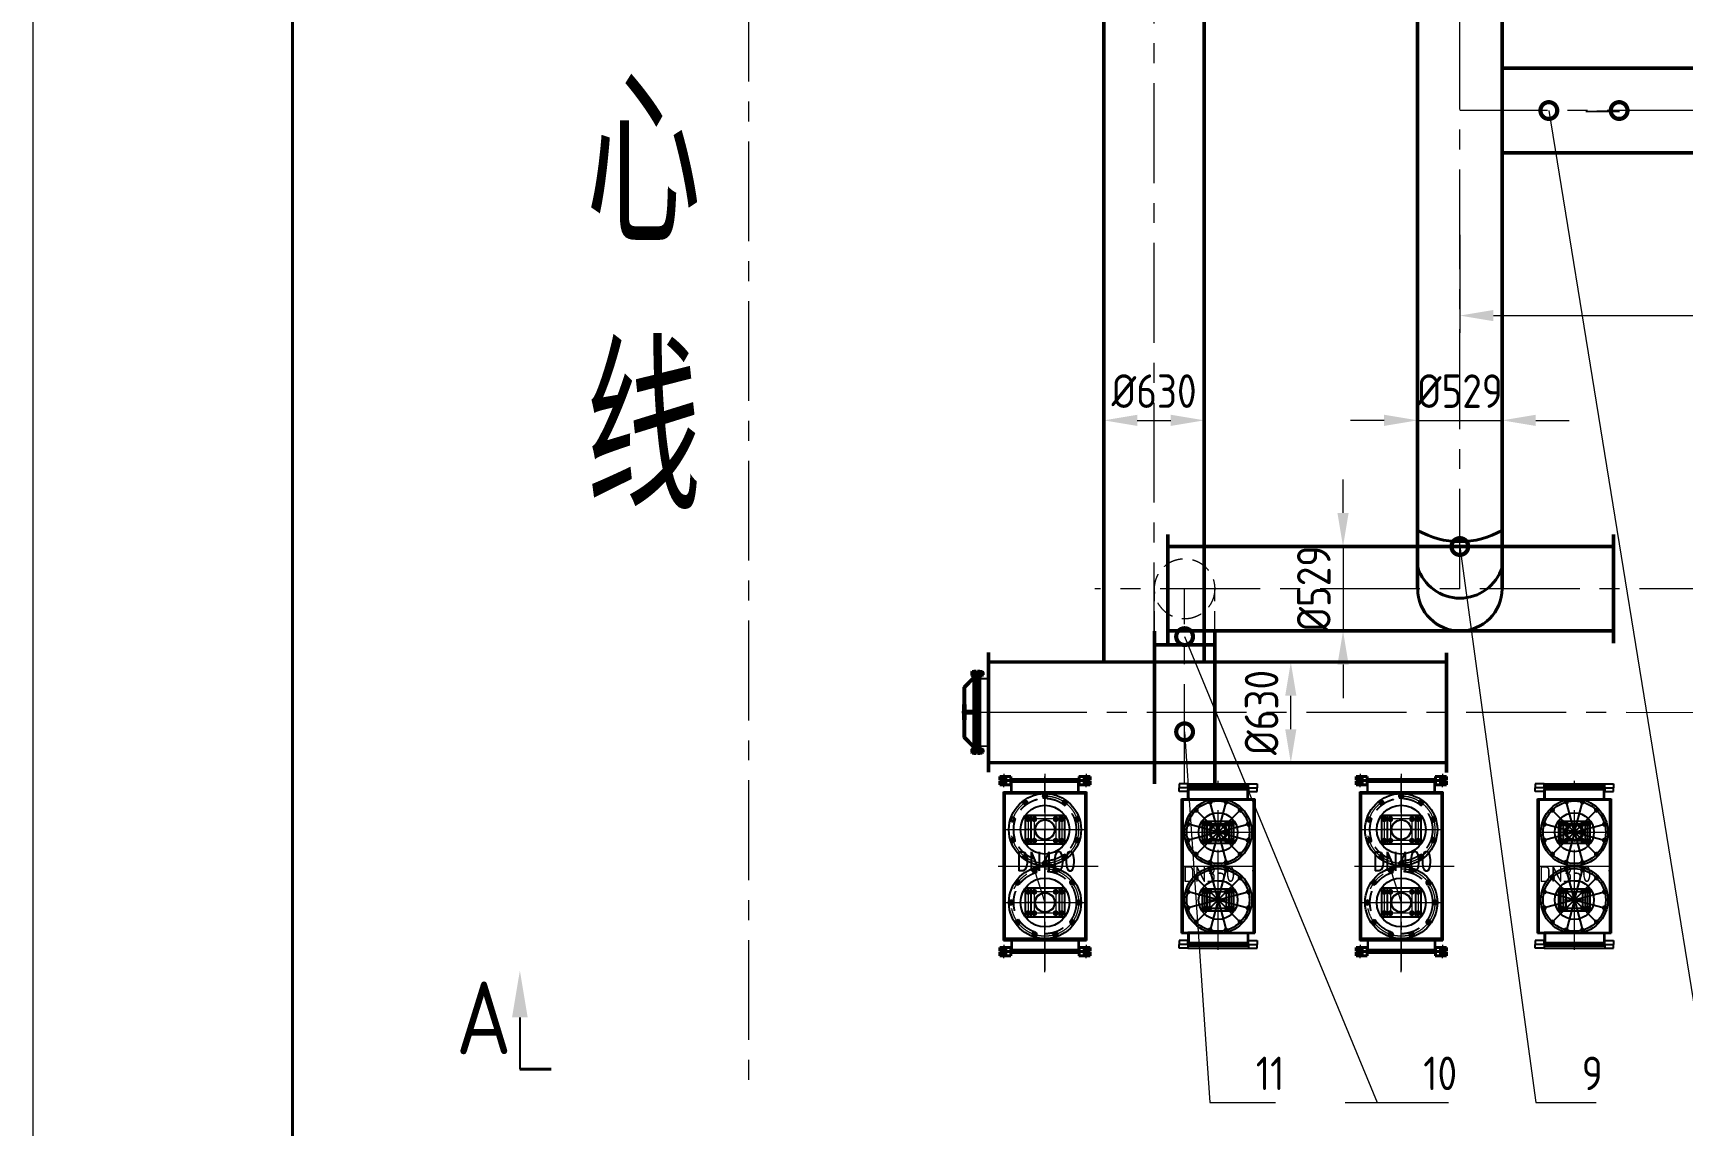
# Model space of a CAD drawing. Header units: millimetres. Extents: x 188205 to 604756, y -401673 to 15123.
# Drawn here: x 343207 to 353529, y -170411 to -163574 of the extents above; entities that cross this region are included whole.
import ezdxf
from ezdxf.enums import TextEntityAlignment as Align

# ---------------------------------------------------------------- set-up
doc = ezdxf.new("R2010")
doc.units = ezdxf.units.MM
doc.header["$LTSCALE"] = 500
for name, pattern in [('CENTER', [2, 1.25, -0.25, 0.25, -0.25]), ('DASHED2', [0.375, 0.25, -0.125]), ('DASHEDX2', [38.1, 25.4, -12.7]), ('HIDDEN', [0.375, 0.25, -0.125]), ('PHANTOM2', [1.25, 0.625, -0.125, 0.125, -0.125, 0.125, -0.125])]:
    doc.linetypes.add(name, pattern=pattern)
for name, color, linetype, lineweight in [('2D', 4, 'PHANTOM2', 20), ('air-smoke', 5, 'Continuous', 50), ('BIAOZHU', 3, 'Continuous', 25), ('gas-smoke', 6, 'Continuous', 50), ('SHI', 7, 'Continuous', 40), ('WEN', 3, 'Continuous', 20), ('XI', 2, 'Continuous', 20), ('XU', 6, 'DASHED2', 20), ('ZHONG', 1, 'CENTER', 20), ('中心线', 1, 'CENTER', 18), ('尺寸', 4, 'Continuous', 18), ('虚线', 3, 'DASHEDX2', 25)]:
    doc.layers.add(name, color=color, linetype=linetype, lineweight=lineweight)
doc.layers.add('air', color=7, linetype='Continuous', lineweight=50, true_color=0x77bec0)
for name, color, linetype in [('dim', 7, 'Continuous'), ('HAN', 9, 'Continuous'), ('HIDDEN', 3, 'HIDDEN'), ('X1', 4, 'Continuous')]:
    doc.layers.add(name, color=color, linetype=linetype)
doc.styles.add('ACC', font='simplex.shx', dxfattribs={"width": 0.75, "bigfont": 'hztxt.shx'})
doc.styles.add('GB', font='gbenor.shx', dxfattribs={"bigfont": 'gbcbig.shx'})
doc.dimstyles.new('ISO-60', dxfattribs={"dimscale": 60, "dimtxt": 3.5, "dimasz": 3.5, "dimexe": 1.8, "dimexo": 1.25, "dimgap": 1.3, "dimtad": 1, "dimrnd": 1, "dimdsep": 46, "dimtxsty": 'GB', "dimcen": 0, "dimclrd": 3, "dimclre": 3, "dimclrt": 256, "dimadec": 0, "dimazin": 0, "dimtfac": 1, "dimtix": 1, "dimtmove": 0, "dimatfit": 3, "dimldrblk": 'DOTSMALL', "dimfxl": 0, "dimlwd": 20, "dimlwe": 20, "dimarcsym": 0})
pattern_1 = [(45, (-4402.3579, -2894.9538), (-0.71178518, 0.71178518), [])]
pattern_2 = [(45, (-4402.3579, -2812.4112), (-0.71178518, 0.71178518), [])]
pattern_3 = [(45, (204.382, -1206.0965), (-3.558926, 3.558926), [])]
pattern_4 = [(45, (204.3822, -1206.0965), (-0.7117852, 0.7117852), [])]

# ---------------------------------------------------------------- blocks, each defined once
blk = doc.blocks.new('wf-3tf-dn400-b')
for p, q in [((213, 545), (-212, 545)), ((-212, 465), (-212, 525)), ((213, 525), (-212, 525)), ((-208, 465), (-208, 525)), ((208, 465), (208, 525)), ((213, 465), (213, 525)), ((-260, 465), (260, 465)), ((-260, -465), (-260, 465)), ((-255, -460), (-255, 460)), ((-255, 460), (245, 460)), ((-255, -460), (-255, 460)), ((-249, -460), (-249, 460)), ((-249, -460), (-249, 460)), ((-249, 454), (249, 454)), ((0, 460), (-238, 460)), ((-212, 460), (-212, 465)), ((-208, 460), (-208, 465)), ((0, 460), (255, 460)), ((208, 460), (208, 465)), ((213, 460), (213, 465)), ((249, 460), (249, -460)), ((249, 460), (249, -460)), ((255, 32), (255, 460)), ((255, -90), (255, 435)), ((260, 465), (260, -465)), ((-89, 317), (-89, 139)), ((89, 317), (89, 139)), ((255, -434), (255, -34)), ((255, -460), (255, -34)), ((-89, -139), (-89, -317)), ((89, -139), (89, -317)), ((-260, -465), (260, -465)), ((0, -460), (-255, -460)), ((249, -454), (-249, -454)), ((-245, -460), (245, -460)), ((-212, -460), (-212, -465)), ((-212, -465), (-212, -525)), ((-208, -460), (-208, -464)), ((-208, -465), (-208, -525)), ((0, -460), (255, -460)), ((0, -465), (238, -465)), ((208, -461), (208, -465)), ((208, -465), (208, -525)), ((213, -461), (213, -465)), ((213, -465), (213, -525)), ((213, -525), (-212, -525)), ((213, -545), (-212, -545))]:
    blk.add_line(p, q)
for points in [[(-138, 393), (-126, 383), (-112, 389), (-110, 404), (-122, 413), (-136, 408)], [(-14, 442), (-11, 428), (4, 424), (14, 435), (11, 449), (-4, 453)], [(-124, 317), (-124, 139), (124, 139), (124, 317)], [(115, 410), (109, 396), (119, 384), (133, 387), (139, 401), (129, 412)], [(-209, 280), (-194, 279), (-186, 292), (-193, 305), (-207, 306), (-216, 293)], [(-95, 301), (-106, 308), (-117, 301), (-117, 288), (-106, 282), (-95, 288)], [(-56, 301), (-67, 308), (-78, 301), (-78, 288), (-67, 282), (-56, 288)], [(78, 301), (67, 308), (56, 301), (56, 288), (67, 282), (78, 288)], [(117, 301), (106, 308), (95, 301), (95, 288), (106, 282), (117, 288)], [(200, 308), (187, 300), (188, 285), (201, 278), (214, 286), (213, 301)], [(-200, 147), (-187, 155), (-188, 170), (-201, 177), (-214, 169), (-213, 154)], [(-95, 167), (-106, 174), (-117, 167), (-117, 154), (-106, 148), (-95, 154)], [(-56, 167), (-67, 174), (-78, 167), (-78, 154), (-67, 148), (-56, 154)], [(78, 167), (67, 174), (56, 167), (56, 154), (67, 148), (78, 154)], [(117, 167), (106, 174), (95, 167), (95, 154), (106, 148), (117, 154)], [(209, 175), (194, 176), (186, 163), (193, 150), (207, 149), (216, 162)], [(-115, 45), (-109, 59), (-119, 71), (-133, 68), (-139, 54), (-129, 43)], [(14, 13), (11, 27), (-4, 31), (-14, 20), (-11, 6), (4, 2)], [(138, 62), (126, 72), (112, 66), (110, 51), (122, 42), (136, 47)], [(-159, -94), (-173, -89), (-185, -98), (-182, -113), (-168, -118), (-157, -109)], [(-50, -26), (-58, -14), (-73, -14), (-80, -28), (-72, -40), (-57, -40)], [(78, -35), (78, -20), (66, -12), (53, -19), (52, -34), (64, -42)], [(176, -118), (185, -106), (180, -92), (165, -90), (156, -101), (161, -115)], [(-124, -139), (-124, -317), (124, -317), (124, -139)], [(-95, -154), (-106, -148), (-117, -154), (-117, -167), (-106, -174), (-95, -167)], [(-56, -154), (-67, -148), (-78, -154), (-78, -167), (-67, -174), (-56, -167)], [(78, -154), (67, -148), (56, -154), (56, -167), (67, -174), (78, -167)], [(117, -154), (106, -148), (95, -154), (95, -167), (106, -174), (117, -167)], [(-207, -213), (-222, -217), (-225, -231), (-215, -242), (-200, -238), (-196, -224)], [(-95, -288), (-106, -282), (-117, -288), (-117, -301), (-106, -308), (-95, -301)], [(-56, -288), (-67, -282), (-78, -288), (-78, -301), (-67, -308), (-56, -301)], [(78, -288), (67, -282), (56, -288), (56, -301), (67, -308), (78, -301)], [(117, -288), (106, -282), (95, -288), (95, -301), (106, -308), (117, -301)], [(207, -242), (221, -238), (225, -224), (215, -213), (200, -217), (196, -231)], [(-176, -337), (-185, -349), (-180, -363), (-165, -365), (-156, -354), (-161, -340)], [(159, -361), (173, -366), (185, -357), (182, -342), (168, -337), (157, -346)], [(-78, -420), (-79, -435), (-66, -443), (-53, -436), (-52, -421), (-64, -413)], [(50, -429), (58, -441), (73, -441), (80, -427), (72, -415), (57, -415)]]:
    blk.add_lwpolyline(points, close=True)
for centre, radius in [((0, 228), 226), ((0, 439), 13), ((0, 439), 8), ((0, 228), 153), ((-124, 398), 13), ((-124, 398), 8), ((124, 398), 13), ((124, 398), 8), ((-201, 293), 13), ((-201, 293), 8), ((-106, 295), 11.3), ((-106, 295), 9), ((-106, 295), 9), ((-106, 295), 8), ((-67, 295), 11.3), ((-67, 295), 9), ((-67, 295), 8), ((67, 295), 11.3), ((67, 295), 9), ((67, 295), 8), ((106, 295), 11.3), ((106, 295), 9), ((106, 295), 9), ((106, 295), 8), ((201, 293), 13), ((201, 293), 8), ((-201, 162), 13), ((-201, 162), 8), ((-106, 161), 11.3), ((-106, 161), 9), ((-106, 161), 9), ((-106, 161), 8), ((-67, 161), 11.3), ((-67, 161), 9), ((-67, 161), 8), ((67, 161), 11.3), ((67, 161), 9), ((67, 161), 8), ((106, 161), 11.3), ((106, 161), 9), ((106, 161), 8), ((201, 162), 13), ((201, 162), 8), ((-124, 57), 13), ((-124, 57), 8), ((0, 16), 13), ((0, 16), 8), ((124, 57), 13), ((124, 57), 8), ((0, -228), 226), ((-171, -104), 13), ((-171, -104), 8), ((0, -228), 153), ((-65, -27), 13), ((-65, -27), 8), ((65, -27), 13), ((65, -27), 8), ((171, -104), 13), ((171, -104), 8), ((-106, -161), 11.3), ((-106, -161), 9), ((-106, -161), 9), ((-106, -161), 8), ((-67, -161), 11.3), ((-67, -161), 9), ((-67, -161), 8), ((67, -161), 11.3), ((67, -161), 9), ((67, -161), 8), ((106, -161), 11.3), ((106, -161), 9), ((106, -161), 9), ((106, -161), 8), ((-211, -228), 13), ((-211, -228), 8), ((-106, -295), 11.3), ((-106, -295), 9), ((-106, -295), 9), ((-106, -295), 8), ((-67, -295), 11.3), ((-67, -295), 9), ((-67, -295), 8), ((67, -295), 11.3), ((67, -295), 9), ((67, -295), 8), ((106, -295), 11.3), ((106, -295), 9), ((106, -295), 8), ((211, -227), 13), ((211, -227), 8), ((-171, -351), 13), ((-171, -351), 8), ((171, -351), 13), ((171, -351), 8), ((-65, -428), 13), ((-65, -428), 8), ((65, -428), 13), ((65, -428), 8)]:
    blk.add_circle(centre, radius)
at = {"layer": 'HIDDEN'}
for centre in [(0, 228), (0, -228)]:
    blk.add_circle(centre, 196, dxfattribs=at)
at = {"layer": 'SHI'}
for p, q in [((-282, 561), (-282, 538)), ((-282, 561), (-213, 561)), ((-282, 538), (-244, 538)), ((-282, 532), (-244, 532)), ((-282, 509), (-282, 532)), ((-270, 561), (-270, 538)), ((-270, 509), (-270, 532)), ((-244, 561), (-244, 538)), ((-241, 535), (-244, 538)), ((-241, 535), (-244, 532)), ((-244, 509), (-244, 532)), ((-241, 535), (241, 535)), ((-241, 535), (241, 535)), ((-214, 561), (-214, 535)), ((-214, 509), (-214, 535)), ((213, 561), (283, 561)), ((214, 561), (214, 535)), ((214, 509), (214, 535)), ((241, 535), (244, 538)), ((241, 535), (244, 532)), ((244, 538), (283, 538)), ((244, 532), (283, 532)), ((245, 561), (245, 538)), ((245, 509), (245, 532)), ((271, 561), (271, 538)), ((271, 509), (271, 532)), ((283, 561), (283, 538)), ((283, 509), (283, 532)), ((-282, 509), (-213, 509)), ((213, 509), (283, 509)), ((-282, -509), (-282, -532)), ((-282, -509), (-213, -509)), ((-270, -509), (-270, -532)), ((-244, -509), (-244, -532)), ((-214, -509), (-214, -535)), ((213, -509), (283, -509)), ((214, -509), (214, -535)), ((245, -509), (245, -532)), ((271, -509), (271, -532)), ((283, -509), (283, -532)), ((-282, -532), (-244, -532)), ((-282, -538), (-244, -538)), ((-282, -561), (-282, -538)), ((-282, -561), (-213, -561)), ((-270, -561), (-270, -538)), ((-241, -535), (-244, -532)), ((-241, -535), (-244, -538)), ((-244, -561), (-244, -538)), ((-241, -535), (241, -535)), ((-241, -535), (241, -535)), ((-214, -561), (-214, -535)), ((213, -561), (283, -561)), ((214, -561), (214, -535)), ((241, -535), (244, -532)), ((241, -535), (244, -538)), ((244, -532), (283, -532)), ((244, -538), (283, -538)), ((245, -561), (245, -538)), ((271, -561), (271, -538)), ((283, -561), (283, -538))]:
    blk.add_line(p, q, dxfattribs=at)
at = {"layer": 'ZHONG'}
for p, q in [((-257, 577), (-257, 525)), ((-257, 493), (-257, 545)), ((0, 577), (0, 525)), ((0, 493), (0, 545)), ((258, 577), (258, 525)), ((258, 493), (258, 545)), ((-257, -493), (-257, -545)), ((0, -493), (0, -545)), ((258, -493), (258, -545)), ((-257, -577), (-257, -525)), ((0, -577), (0, -525)), ((258, -577), (258, -525))]:
    blk.add_line(p, q, dxfattribs=at)
at = {"layer": '中心线'}
for p, q in [((0, -665), (0, 560)), ((0, 553), (0, -653)), ((-106, 317), (-106, 139)), ((-67, 317), (-67, 139)), ((0, -400), (0, 400)), ((0, 400), (0, -400)), ((0, 317), (0, 139)), ((67, 317), (67, 139)), ((106, 317), (106, 139)), ((-245, 228), (260, 228)), ((124, 295), (-124, 295)), ((124, 228), (-124, 228)), ((124, 161), (-124, 161)), ((0, -245), (0, 120)), ((-293, 0), (403, 0)), ((-65, -27), (0, -228)), ((124, -161), (-124, -161)), ((-106, -139), (-106, -317)), ((-67, -139), (-67, -317)), ((0, -139), (0, -317)), ((67, -139), (67, -317)), ((106, -139), (106, -317)), ((-245, -227), (260, -227)), ((124, -228), (-124, -228)), ((124, -295), (-124, -295))]:
    blk.add_line(p, q, dxfattribs=at)
for centre in [(0, 228), (0, -228)]:
    blk.add_circle(centre, 211, dxfattribs=at)
at = {"layer": '尺寸'}
for centre, radius in [((0, 228), 63.5), ((0, 228), 61), ((0, 228), 58.5), ((0, -228), 63.5), ((0, -228), 61), ((0, -228), 58.5)]:
    blk.add_circle(centre, radius, dxfattribs=at)
for centre, start, end in [((0, 439), 112.5, 21.4742), ((-124, 398), 148.5, 57.4742), ((124, 398), 76.5, 345.4742), ((-201, 293), 184.5, 93.4742), ((-106, 295), 0, 270), ((-67, 295), 0, 270), ((67, 295), 0, 270), ((106, 295), 0, 270), ((201, 293), 40.5, 309.4742), ((-201, 162), 220.5, 129.4742), ((-106, 161), 0, 270), ((-67, 161), 0, 270), ((67, 161), 0, 270), ((106, 161), 0, 270), ((201, 162), 4.5, 273.4742), ((-124, 57), 256.5, 165.4742), ((0, 16), 292.5, 201.4742), ((124, 57), 328.5, 237.4742), ((-171, -104), 346.5, 255.4742), ((-65, -27), 310.5, 219.4742), ((65, -27), 274.5, 183.4742), ((171, -104), 238.5, 147.4742), ((-106, -161), 0, 270), ((-67, -161), 0, 270), ((67, -161), 0, 270), ((106, -161), 0, 270), ((-211, -228), 22.5, 291.4742), ((-106, -295), 0, 270), ((-67, -295), 0, 270), ((67, -295), 0, 270), ((106, -295), 0, 270), ((211, -227), 202.5, 111.4742), ((-171, -351), 58.5, 327.4742), ((171, -351), 166.5, 75.4742), ((-65, -428), 94.5, 3.4742), ((65, -428), 130.5, 39.4742)]:
    blk.add_arc(centre, 7, start, end, dxfattribs=at)
at = {"layer": '虚线'}
for p, q in [((255, 0), (255, -188)), ((255, 0), (255, -188)), ((255, -370), (255, -415)), ((255, -370), (255, -415))]:
    blk.add_line(p, q, dxfattribs=at)
at = {"layer": 'dim', "style": 'ACC', "width": 0.7}
blk.add_text('DN400', height=120, dxfattribs=at).set_placement((-177, -30))
blk = doc.blocks.new('wf-3tf-dn350-c')
for p, q in [((-189, 514), (-245, 514)), ((-245, 514), (-245, 490)), ((0, 490), (-245, 490)), ((-245, 466), (-245, 490)), ((0, 490), (-245, 490)), ((-189, 466), (-245, 466)), ((-230, -420), (-230, 420)), ((-230, 420), (230, 420)), ((-230, -420), (-230, 420)), ((-220, -420), (-220, 420)), ((-220, -420), (-220, 420)), ((-220, 415), (220, 415)), ((-190, 490), (-190, 514)), ((-190, 514), (245, 514)), ((-190, 490), (-190, 466)), ((-189, 500), (0, 500)), ((0, 500), (-189, 500)), ((-189, 415), (-189, 480)), ((-189, 480), (0, 480)), ((0, 480), (-189, 480)), ((0, 415), (-189, 415)), ((-184, 415), (-184, 480)), ((0, 212), (-54, 415)), ((188, 500), (0, 500)), ((0, 500), (188, 500)), ((0, 490), (245, 490)), ((0, 490), (245, 490)), ((188, 480), (0, 480)), ((0, 480), (188, 480)), ((0, 415), (188, 415)), ((0, 212), (54, 415)), ((52, 413), (49, 389)), ((184, 415), (184, 480)), ((188, 415), (188, 480)), ((188, 466), (245, 466)), ((190, 490), (190, 514)), ((190, 490), (190, 466)), ((220, 420), (220, -420)), ((220, 420), (220, -420)), ((230, 420), (230, -420)), ((230, 420), (230, -420)), ((245, 514), (245, 490)), ((245, 466), (245, 490)), ((0, 212), (-149, 361)), ((-148, 358), (-128, 343)), ((-131, 360), (-146, 340)), ((-39, 406), (-62, 396)), ((-55, 412), (-46, 389)), ((0, 212), (149, 361)), ((63, 399), (38, 402)), ((148, 343), (128, 358)), ((146, 360), (131, 340)), ((230, -91), (230, 389)), ((230, 32), (230, 389)), ((230, 320), (230, 330)), ((0, 212), (-203, 266)), ((0, 212), (-203, 158)), ((-201, 264), (-177, 261)), ((-187, 275), (-190, 250)), ((0, 212), (-149, 63)), ((-98, 143), (-98, 281)), ((-98, 281), (98, 281)), ((-98, 264), (98, 264)), ((-84, 143), (-84, 281)), ((-69, 143), (-69, 281)), ((0, 212), (-54, 9)), ((0, 212), (203, 266)), ((0, 212), (54, 9)), ((0, 212), (149, 63)), ((0, 212), (203, 158)), ((69, 143), (69, 281)), ((84, 143), (84, 281)), ((98, 143), (98, 281)), ((200, 267), (177, 258)), ((194, 251), (184, 274)), ((-200, 157), (-177, 166)), ((-194, 173), (-184, 150)), ((-98, 160), (98, 160)), ((-98, 143), (98, 143)), ((201, 160), (177, 163)), ((187, 149), (190, 174)), ((-148, 81), (-128, 66)), ((-146, 64), (-131, 84)), ((-63, 25), (-38, 22)), ((-52, 11), (-49, 35)), ((39, 18), (62, 28)), ((55, 12), (46, 35)), ((148, 66), (128, 81)), ((131, 64), (146, 84)), ((230, 32), (220, 32)), ((220, 32), (220, 0)), ((220, 14), (230, 14)), ((220, 12), (230, 12)), ((230, 0), (230, 63)), ((230, 25), (230, 32)), ((230, 25), (230, 0)), ((230, -25), (230, 0)), ((0, -212), (-149, -63)), ((-148, -66), (-128, -81)), ((-131, -64), (-146, -84)), ((-39, -18), (-62, -28)), ((-55, -12), (-46, -35)), ((0, -212), (-54, -9)), ((0, -212), (54, -9)), ((0, -212), (149, -63)), ((63, -25), (38, -22)), ((52, -11), (49, -35)), ((148, -81), (128, -66)), ((146, -64), (131, -84)), ((220, -12), (230, -12)), ((220, -14), (230, -14)), ((220, -32), (220, -25)), ((230, -32), (220, -32)), ((230, 0), (230, -189)), ((230, 0), (230, -189)), ((230, -25), (230, -32)), ((230, -389), (230, -34)), ((230, -389), (230, -34)), ((0, -212), (-203, -158)), ((-201, -160), (-177, -163)), ((-187, -149), (-190, -174)), ((-98, -281), (-98, -143)), ((-98, -143), (98, -143)), ((-98, -160), (98, -160)), ((-84, -281), (-84, -143)), ((-69, -281), (-69, -143)), ((-52, -281), (-52, -143)), ((0, -212), (203, -158)), ((52, -281), (52, -143)), ((69, -281), (69, -143)), ((84, -281), (84, -143)), ((98, -281), (98, -143)), ((200, -157), (177, -166)), ((194, -173), (184, -150)), ((0, -212), (-203, -266)), ((-200, -267), (-177, -258)), ((-194, -251), (-184, -274)), ((0, -212), (-149, -361)), ((-98, -264), (98, -264)), ((-98, -281), (98, -281)), ((0, -212), (-54, -415)), ((0, -212), (54, -415)), ((0, -212), (149, -361)), ((0, -212), (203, -266)), ((201, -264), (177, -261)), ((187, -275), (190, -250)), ((-148, -343), (-128, -358)), ((-146, -360), (-131, -340)), ((-63, -399), (-38, -402)), ((-52, -413), (-49, -389)), ((39, -406), (62, -396)), ((55, -412), (46, -389)), ((148, -358), (128, -343)), ((131, -360), (146, -340)), ((230, -330), (230, -320)), ((230, -330), (230, -320)), ((-189, -466), (-245, -466)), ((-245, -466), (-245, -490)), ((0, -490), (-245, -490)), ((0, -490), (-245, -490)), ((-245, -514), (-245, -490)), ((-189, -514), (-245, -514)), ((-230, -420), (230, -420)), ((-220, -415), (220, -415)), ((-190, -490), (-190, -466)), ((-190, -490), (-190, -514)), ((-190, -514), (245, -514)), ((0, -415), (-189, -415)), ((-189, -415), (-189, -480)), ((-189, -480), (0, -480)), ((0, -480), (-189, -480)), ((-189, -500), (0, -500)), ((0, -500), (-189, -500)), ((-184, -415), (-184, -480)), ((0, -415), (188, -415)), ((0, -420), (188, -420)), ((188, -480), (0, -480)), ((0, -480), (188, -480)), ((0, -490), (245, -490)), ((0, -490), (245, -490)), ((188, -500), (0, -500)), ((0, -500), (188, -500)), ((184, -415), (184, -480)), ((188, -415), (188, -480)), ((188, -466), (245, -466)), ((190, -490), (190, -466)), ((190, -490), (190, -514)), ((245, -466), (245, -490)), ((245, -514), (245, -490))]:
    blk.add_line(p, q)
for points in [[(-149, 352), (-145, 342), (-134, 341), (-128, 349), (-132, 358), (-142, 360)], [(-59, 407), (-60, 397), (-52, 391), (-42, 395), (-41, 405), (-49, 411)], [(47, 410), (40, 402), (44, 393), (55, 391), (61, 399), (57, 409)], [(140, 361), (130, 357), (129, 346), (137, 340), (146, 344), (148, 354)], [(-198, 259), (-190, 252), (-181, 256), (-179, 267), (-187, 273), (-197, 269)], [(-89, 273), (-95, 264), (-89, 255), (-79, 255), (-74, 264), (-79, 273)], [(-57, 273), (-63, 264), (-57, 255), (-47, 255), (-42, 264), (-47, 273)], [(47, 273), (41, 264), (47, 255), (57, 255), (62, 264), (57, 273)], [(79, 273), (73, 264), (79, 255), (89, 255), (94, 264), (89, 273)], [(195, 271), (185, 272), (179, 264), (183, 254), (193, 253), (199, 261)], [(-195, 153), (-185, 152), (-179, 160), (-183, 170), (-193, 171), (-199, 163)], [(-89, 169), (-95, 160), (-89, 151), (-79, 151), (-74, 160), (-79, 169)], [(-57, 169), (-63, 160), (-57, 151), (-47, 151), (-42, 160), (-47, 169)], [(47, 169), (41, 160), (47, 151), (57, 151), (62, 160), (57, 169)], [(79, 169), (73, 160), (79, 151), (89, 151), (94, 160), (89, 169)], [(198, 165), (190, 172), (181, 168), (179, 157), (187, 151), (197, 155)], [(-140, 63), (-130, 67), (-129, 78), (-137, 84), (-146, 80), (-148, 70)], [(-47, 14), (-40, 22), (-44, 31), (-55, 33), (-61, 25), (-57, 15)], [(59, 17), (60, 27), (52, 33), (42, 29), (41, 19), (49, 13)], [(149, 72), (145, 82), (134, 83), (128, 75), (132, 66), (142, 64)], [(-149, -72), (-145, -82), (-134, -83), (-128, -75), (-132, -66), (-142, -64)], [(-59, -17), (-60, -27), (-52, -33), (-42, -29), (-41, -19), (-49, -13)], [(47, -14), (40, -22), (44, -31), (55, -33), (61, -25), (57, -15)], [(140, -63), (130, -67), (129, -78), (137, -84), (146, -80), (148, -70)], [(-198, -165), (-190, -172), (-181, -168), (-179, -157), (-187, -151), (-197, -155)], [(-89, -151), (-95, -160), (-89, -169), (-79, -169), (-74, -160), (-79, -151)], [(-57, -151), (-63, -160), (-57, -169), (-47, -169), (-42, -160), (-47, -151)], [(47, -151), (41, -160), (47, -169), (57, -169), (62, -160), (57, -151)], [(195, -153), (185, -152), (179, -160), (183, -170), (193, -171), (199, -163)], [(-195, -271), (-185, -272), (-179, -264), (-183, -254), (-193, -253), (-199, -261)], [(-89, -255), (-95, -264), (-89, -273), (-79, -273), (-74, -264), (-79, -255)], [(-57, -255), (-63, -264), (-57, -273), (-47, -273), (-42, -264), (-47, -255)], [(47, -255), (41, -264), (47, -273), (57, -273), (62, -264), (57, -255)], [(79, -255), (73, -264), (79, -273), (89, -273), (94, -264), (89, -255)], [(198, -259), (190, -252), (181, -256), (179, -267), (187, -273), (197, -269)], [(-140, -361), (-130, -357), (-129, -346), (-137, -340), (-146, -344), (-148, -354)], [(-47, -410), (-40, -402), (-44, -393), (-55, -391), (-61, -399), (-57, -409)], [(59, -407), (60, -397), (52, -391), (42, -395), (41, -405), (49, -411)], [(149, -352), (145, -342), (134, -341), (128, -349), (132, -358), (142, -360)]]:
    blk.add_lwpolyline(points, close=True)
for centre, radius in [((0, 212), 210), ((0, 212), 196), ((-138, 350), 9), ((-138, 350), 6), ((0, 212), 122), ((-51, 401), 9), ((-51, 401), 6), ((51, 401), 9), ((51, 401), 6), ((138, 350), 9), ((138, 350), 6), ((-189, 263), 9), ((-189, 263), 6), ((-84, 264), 9.09), ((-84, 264), 7), ((-84, 264), 6), ((-52, 264), 9.09), ((-52, 264), 7), ((-52, 264), 6), ((0, 212), 56), ((0, 212), 51.5), ((0, 212), 47), ((52, 264), 9.09), ((52, 264), 7), ((52, 264), 6), ((84, 264), 9.09), ((84, 264), 7), ((84, 264), 6), ((189, 263), 9), ((189, 263), 6), ((-189, 161), 9), ((-189, 161), 6), ((-84, 160), 9.09), ((-84, 160), 7), ((-84, 160), 6), ((-52, 160), 9.09), ((-52, 160), 7), ((-52, 160), 6), ((52, 160), 9.09), ((52, 160), 7), ((52, 160), 6), ((84, 160), 9.09), ((84, 160), 7), ((84, 160), 6), ((189, 161), 9), ((189, 161), 6), ((-138, 74), 9), ((-138, 74), 6), ((-51, 23), 9), ((-51, 23), 6), ((51, 23), 9), ((51, 23), 6), ((138, 74), 9), ((138, 74), 6), ((0, -212), 210), ((0, -212), 196), ((-138, -74), 9), ((-138, -74), 6), ((0, -212), 122), ((-51, -23), 9), ((-51, -23), 6), ((51, -23), 9), ((51, -23), 6), ((138, -74), 9), ((138, -74), 6), ((-189, -161), 9), ((-189, -161), 6), ((-84, -160), 9.09), ((-84, -160), 7), ((-84, -160), 6), ((-52, -160), 9.09), ((-52, -160), 7), ((-52, -160), 6), ((52, -160), 9.09), ((52, -160), 7), ((52, -160), 6), ((84, -160), 9.09), ((84, -160), 7), ((84, -160), 6), ((189, -161), 9), ((189, -161), 6), ((-189, -263), 9), ((-189, -263), 6), ((-84, -264), 9.09), ((-84, -264), 7), ((-84, -264), 6), ((-52, -264), 9.09), ((-52, -264), 7), ((-52, -264), 6), ((52, -264), 9.09), ((52, -264), 7), ((52, -264), 6), ((84, -264), 9.09), ((84, -264), 7), ((84, -264), 6), ((189, -263), 9), ((189, -263), 6), ((-138, -350), 9), ((-138, -350), 6), ((-51, -401), 9), ((-51, -401), 6), ((51, -401), 9), ((51, -401), 6), ((138, -350), 9), ((138, -350), 6)]:
    blk.add_circle(centre, radius)
for centre, radius, start, end in [((-138, 350), 5.25, 135, 43.9742), ((-51, 401), 5.25, 105, 13.9742), ((51, 401), 5.25, 75, 343.9742), ((138, 350), 5.25, 45, 313.9742), ((-189, 263), 5.25, 165, 73.9742), ((-84, 264), 5, 90, 0), ((-52, 264), 5, 90, 0), ((52, 264), 5, 90, 0), ((84, 264), 5, 90, 0), ((189, 263), 5.25, 15, 283.9742), ((-189, 161), 5.25, 195, 103.9742), ((-84, 160), 5, 90, 0), ((-52, 160), 5, 90, 0), ((52, 160), 5, 90, 0), ((84, 160), 5, 90, 0), ((189, 161), 5.25, 345, 253.9742), ((-138, 74), 5.25, 225, 133.9742), ((-51, 23), 5.25, 255, 163.9742), ((51, 23), 5.25, 285, 193.9742), ((138, 74), 5.25, 315, 223.9742), ((-138, -74), 5.25, 135, 43.9742), ((-51, -23), 5.25, 105, 13.9742), ((51, -23), 5.25, 75, 343.9742), ((138, -74), 5.25, 45, 313.9742), ((-189, -161), 5.25, 165, 73.9742), ((-84, -160), 5, 90, 0), ((-52, -160), 5, 90, 0), ((52, -160), 5, 90, 0), ((84, -160), 5, 90, 0), ((189, -161), 5.25, 15, 283.9742), ((-189, -263), 5.25, 195, 103.9742), ((-84, -264), 5, 90, 0), ((-52, -264), 5, 90, 0), ((52, -264), 5, 90, 0), ((84, -264), 5, 90, 0), ((189, -263), 5.25, 345, 253.9742), ((-138, -350), 5.25, 225, 133.9742), ((-51, -401), 5.25, 255, 163.9742), ((51, -401), 5.25, 285, 193.9742), ((138, -350), 5.25, 315, 223.9742)]:
    blk.add_arc(centre, radius, start, end)
at = {"layer": 'ZHONG'}
for p, q in [((0, -524), (0, 534)), ((-208, 212), (208, 212)), ((-220, 0), (230, 0)), ((-73, -212), (72, -212))]:
    blk.add_line(p, q, dxfattribs=at)
at = {"insert": (-220, 0), "char_height": 100, "attachment_point": 1, "style": 'GB'}
blk.add_mtext_dynamic_manual_height_columns('DN350', width=423.33, gutter_width=12.5, heights=[0], dxfattribs=at)
blk = doc.blocks.new('防爆膜-DN400')
at = {"layer": 'WEN'}
h = blk.add_hatch(dxfattribs=at)
h.set_pattern_fill('ANSI31', color=256, scale=8.05293, style=0)
h.set_pattern_definition(pattern_1)
h.paths.add_polyline_path([(-76, -41), (-77, -41), (-77, -135), (-76, -135)])
h = blk.add_hatch(dxfattribs=at)
h.set_pattern_fill('ANSI31', color=256, scale=8.05293, style=0)
h.set_pattern_definition(pattern_1)
h.paths.add_polyline_path([(-76, -135), (-77, -135), (-77, -209), (-76, -209)])
at = {"layer": 'X1'}
h = blk.add_hatch(dxfattribs=at)
h.set_pattern_fill('ANSI31', color=256, scale=40.26465, style=0)
h.set_pattern_definition(pattern_3)
h.paths.add_polyline_path([(-56, 256), (-56, 256), (-56, 258), (-69, 258), (-69, 251), (-56, 251)])
h.paths.add_polyline_path([(-79, 258), (-93, 258), (-93, 251), (-79, 251)])
h.paths.add_polyline_path([(-79, 231), (-79, 232), (-93, 232), (-93, 227), (-93, 214), (-77, 214), (-77, 229)])
h.paths.add_polyline_path([(-56, 232), (-69, 232), (-69, 231, -0.198912), (-69, 231), (-72, 229), (-72, 214), (-56, 214)])
h = blk.add_hatch(dxfattribs=at)
h.set_pattern_fill('ANSI31', color=256, scale=8.05293, angle=90, style=0)
h.set_pattern_definition([(135, (204.3822, -1206.0965), (-0.7117852, -0.7117852), [])])
h.paths.add_polyline_path([(-76, 229), (-77, 229), (-77, 193), (-76, 193)])
at = {"layer": 'X1', "ltscale": 0.5}
h = blk.add_hatch(dxfattribs=at)
h.set_pattern_fill('ANSI37', color=256, scale=16.10586, style=0)
h.set_pattern_definition([(45, (204.3822, -1206.0965), (-1.4235704, 1.4235704), []), (135, (204.3822, -1206.0965), (-1.4235704, -1.4235704), [])])
h.paths.add_polyline_path([(-72, 229), (-76, 229), (-76, 214), (-72, 214)])
at = {"layer": 'X1'}
h = blk.add_hatch(dxfattribs=at)
h.set_pattern_fill('ANSI31', color=256, scale=8.05293, angle=90, style=0)
h.set_pattern_definition([(135, (204.3822, -1200.7151), (-0.7117852, -0.7117852), [])])
h.paths.add_polyline_path([(-76, 193), (-77, 193), (-77, 193), (-77, 135), (-76, 135)])
h = blk.add_hatch(dxfattribs=at)
h.set_pattern_fill('ANSI31', color=256, scale=8.05293, style=0)
h.set_pattern_definition([(315, (-4402.3579, 2894.9538), (-0.71178518, -0.71178518), [])])
h.paths.add_polyline_path([(-76, 41), (-77, 41), (-77, 135), (-76, 135)])
h = blk.add_hatch(dxfattribs=at)
h.set_pattern_fill('ANSI31', color=256, scale=24.15879, style=0)
h.set_pattern_definition([(45, (-2178.5933, -2894.9538), (-2.1353555, 2.1353555), [])])
h.paths.add_polyline_path([(-152, 45), (-157, 48), (-157, 21), (-152, 18)])
h.paths.add_polyline_path([(-147, 42), (-152, 45), (-152, 18), (-147, 16)])
h.paths.add_polyline_path([(-152, 18), (-157, 21), (-157, 6), (-152, 6)])
h.paths.add_polyline_path([(-147, 16), (-152, 18), (-152, 6), (-147, 6)])
h.paths.add_polyline_path([(-147, 48), (-152, 48), (-152, 45), (-147, 42)])
h.paths.add_polyline_path([(-152, 48), (-157, 48), (-157, 48), (-152, 45)])
h.paths.add_polyline_path([(-152, -6), (-157, -6), (-157, -48), (-152, -48)])
h.paths.add_polyline_path([(-147, -6), (-152, -6), (-152, -48), (-147, -48)])
h = blk.add_hatch(dxfattribs=at)
h.set_pattern_fill('ANSI31', color=256, scale=8.05293, style=0)
h.set_pattern_definition(pattern_4)
h.paths.add_polyline_path([(-76, 40), (-77, 40), (-77, 0), (-76, 0)])
h = blk.add_hatch(dxfattribs=at)
h.set_pattern_fill('ANSI31', color=256, scale=8.05293, style=0)
h.set_pattern_definition(pattern_4)
h.paths.add_polyline_path([(-76, 0), (-77, 0), (-77, -41), (-76, -41)])
at = {"layer": 'X1', "ltscale": 0.5}
h = blk.add_hatch(dxfattribs=at)
h.set_pattern_fill('ANSI31', color=256, scale=8.05293, style=0)
h.set_pattern_definition(pattern_2)
h.paths.add_polyline_path([(-76, -126), (-77, -126), (-77, -188), (-76, -188)])
at = {"layer": 'X1'}
h = blk.add_hatch(dxfattribs=at)
h.set_pattern_fill('ANSI31', color=256, scale=8.05293, style=0)
h.set_pattern_definition(pattern_2)
h.paths.add_polyline_path([(-76, -188), (-77, -188), (-77, -230), (-76, -230)])
at = {"layer": 'X1', "ltscale": 0.5}
h = blk.add_hatch(dxfattribs=at)
h.set_pattern_fill('ANSI31', color=256, scale=40.26465, style=0)
h.set_pattern_definition(pattern_3)
h.paths.add_polyline_path([(-93, -232), (-79, -232), (-79, -231), (-77, -229), (-77, -214), (-93, -214)])
h.paths.add_polyline_path([(-93, -251), (-93, -256), (-93, -258), (-79, -258), (-79, -251)])
h = blk.add_hatch(dxfattribs=at)
h.set_pattern_fill('ANSI31', color=256, scale=40.26465, style=0)
h.set_pattern_definition(pattern_3)
h.paths.add_polyline_path([(-72, -229), (-69, -231, -0.198912), (-69, -231), (-69, -232), (-56, -232), (-56, -227), (-56, -214), (-72, -214)])
h.paths.add_polyline_path([(-56, -258), (-56, -251), (-69, -251), (-69, -258)])
at = {"layer": '2D'}
for p, q in [((-61, 0), (-61, 214)), ((-61, 213), (0, 213)), ((-61, 210), (0, 210)), ((-61, 0), (-61, -214)), ((-61, -210), (0, -210)), ((-61, -213), (0, -213))]:
    blk.add_line(p, q, dxfattribs=at)
at = {"layer": 'HAN'}
for p, q in [((-91, 249), (-56, 249)), ((-91, 235), (-56, 235)), ((-38, 249), (-35, 249)), ((-38, 235), (-35, 235)), ((-91, -235), (-56, -235)), ((-91, -249), (-56, -249)), ((-38, -235), (-35, -235)), ((-38, -249), (-35, -249))]:
    blk.add_line(p, q, dxfattribs=at)
at = {"layer": 'HAN', "linetype": 'Continuous'}
for p, q in [((-160, 6), (-143, 6)), ((-97, 6), (-106, 6)), ((-82, 6), (-81, 6)), ((-160, -6), (-143, -6)), ((-97, -6), (-106, -6)), ((-82, -6), (-81, -6))]:
    blk.add_line(p, q, dxfattribs=at)
at = {"layer": 'SHI'}
for p, q in [((-97, 216), (-155, 158)), ((-93, 214), (-150, 156)), ((-105, 252), (-103, 256)), ((-105, 252), (-105, 231)), ((-105, 231), (-103, 228)), ((-103, 256), (-95, 256)), ((-103, 249), (-95, 249)), ((-103, 235), (-95, 235)), ((-103, 228), (-95, 228)), ((-97, 228), (-97, 216)), ((-97, 216), (-93, 214)), ((-95, 256), (-93, 256)), ((-95, 227), (-95, 256)), ((-95, 256), (-95, 228)), ((-95, 227), (-93, 227)), ((-93, 258), (-93, 10)), ((-79, 258), (-93, 258)), ((-79, 258), (-93, 258)), ((-93, 258), (-93, 199)), ((-93, 227), (-93, 256)), ((-93, 251), (-79, 251)), ((-93, 250), (-56, 250)), ((-93, 234), (-56, 234)), ((-93, 232), (-56, 232)), ((-91, 250), (-91, 234)), ((-81, 214), (-81, 0)), ((-79, 250), (-79, 258)), ((-79, 231), (-79, 234)), ((-79, 231), (-77, 229)), ((-79, 231), (-77, 229)), ((-77, 229), (-77, 0)), ((-77, 229), (-77, 188)), ((-77, 229), (-77, 188)), ((-77, 214), (-77, 0)), ((-77, 209), (-77, 0)), ((-77, 188), (-77, 209)), ((-76, 229), (-76, 0)), ((-69, 231), (-72, 229)), ((-72, 229), (-72, 198)), ((-72, 214), (-56, 214)), ((-71, 214), (-71, 199)), ((-69, 250), (-69, 258)), ((-69, 258), (-56, 258)), ((-69, 251), (-56, 251)), ((-69, 231), (-69, 234)), ((-68, 214), (-68, 197)), ((-56, 258), (-56, 0)), ((-56, 256), (-53, 256)), ((-56, 256), (-56, 228)), ((-56, 227), (-56, 256)), ((-56, 227), (-53, 227)), ((-53, 252), (-51, 256)), ((-53, 227), (-53, 256)), ((-53, 252), (-53, 231)), ((-53, 231), (-51, 228)), ((-51, 256), (-40, 256)), ((-51, 249), (-40, 249)), ((-51, 235), (-40, 235)), ((-51, 228), (-40, 228)), ((-38, 252), (-40, 256)), ((-38, 231), (-40, 228)), ((-38, 252), (-38, 231)), ((-38, 250), (-36, 250)), ((-38, 234), (-36, 234)), ((-35, 249), (-36, 250)), ((-36, 250), (-36, 234)), ((-36, 234), (-35, 235)), ((-35, 249), (-35, 235)), ((-155, 48), (-155, 158)), ((-155, 158), (-150, 156)), ((-150, 48), (-150, 156)), ((-75, 194), (-71, 199)), ((-75, 194), (-75, 0)), ((-72, 193), (-68, 197)), ((-72, 193), (-72, 0)), ((-160, 6), (-97, 6)), ((-160, -6), (-160, 6)), ((-160, 6), (-160, -6)), ((-160, 6), (-160, 6)), ((-157, 6), (-157, 48)), ((-157, 48), (-147, 48)), ((-147, 6), (-147, 48)), ((-143, 6), (-143, -6)), ((-106, 6), (-106, -6)), ((-97, -10), (-97, 10)), ((-91, 10), (-97, 10)), ((-91, 6), (-97, 6)), ((-89, 8), (-91, 10)), ((-89, -10), (-89, 10)), ((-83, 10), (-89, 10)), ((-89, -8), (-89, 8)), ((-83, 6), (-89, 6)), ((-82, 8), (-83, 10)), ((-82, -8), (-82, 8)), ((-82, 6), (-81, 6)), ((-81, 6), (-81, -6)), ((-81, -6), (-81, 6)), ((-81, 6), (-81, 6)), ((-160, -6), (-97, -6)), ((-160, -6), (-160, -6)), ((-157, -6), (-157, -48)), ((-157, -48), (-147, -48)), ((-155, -48), (-155, -158)), ((-150, -48), (-150, -156)), ((-147, -6), (-147, -48)), ((-91, -6), (-97, -6)), ((-91, -10), (-97, -10)), ((-93, -258), (-93, -10)), ((-89, -8), (-91, -10)), ((-83, -6), (-89, -6)), ((-83, -10), (-89, -10)), ((-82, -8), (-83, -10)), ((-82, -6), (-81, -6)), ((-81, -214), (-81, 0)), ((-81, -6), (-81, -6)), ((-77, -209), (-77, 0)), ((-77, -214), (-77, 0)), ((-77, -229), (-77, 0)), ((-76, -229), (-76, 0)), ((-75, -194), (-75, 0)), ((-72, -193), (-72, 0)), ((-56, -258), (-56, 0)), ((-155, -158), (-150, -156)), ((-97, -216), (-155, -158)), ((-93, -214), (-150, -156)), ((-93, -258), (-93, -192)), ((-75, -194), (-71, -199)), ((-72, -193), (-68, -197)), ((-72, -229), (-72, -198)), ((-71, -214), (-71, -199)), ((-68, -214), (-68, -197)), ((-105, -231), (-103, -228)), ((-105, -252), (-105, -231)), ((-105, -252), (-103, -256)), ((-103, -228), (-95, -228)), ((-103, -235), (-95, -235)), ((-103, -249), (-95, -249)), ((-103, -256), (-95, -256)), ((-97, -216), (-93, -214)), ((-97, -228), (-97, -216)), ((-95, -227), (-93, -227)), ((-95, -227), (-95, -256)), ((-95, -256), (-95, -228)), ((-95, -256), (-93, -256)), ((-93, -227), (-93, -256)), ((-93, -232), (-56, -232)), ((-93, -234), (-56, -234)), ((-93, -250), (-56, -250)), ((-93, -251), (-79, -251)), ((-79, -258), (-93, -258)), ((-79, -258), (-93, -258)), ((-91, -250), (-91, -234)), ((-79, -231), (-77, -229)), ((-79, -231), (-77, -229)), ((-79, -231), (-79, -234)), ((-79, -250), (-79, -258)), ((-72, -214), (-56, -214)), ((-69, -231), (-72, -229)), ((-69, -231), (-69, -234)), ((-69, -250), (-69, -258)), ((-69, -251), (-56, -251)), ((-69, -258), (-56, -258)), ((-56, -227), (-53, -227)), ((-56, -227), (-56, -256)), ((-56, -256), (-56, -228)), ((-56, -256), (-53, -256)), ((-53, -227), (-53, -256)), ((-53, -231), (-51, -228)), ((-53, -252), (-53, -231)), ((-53, -252), (-51, -256)), ((-51, -228), (-40, -228)), ((-51, -235), (-40, -235)), ((-51, -249), (-40, -249)), ((-51, -256), (-40, -256)), ((-38, -231), (-40, -228)), ((-38, -252), (-40, -256)), ((-38, -252), (-38, -231)), ((-38, -234), (-36, -234)), ((-38, -250), (-36, -250)), ((-36, -234), (-35, -235)), ((-36, -250), (-36, -234)), ((-35, -249), (-36, -250)), ((-35, -249), (-35, -235))]:
    blk.add_line(p, q, dxfattribs=at)
at = {"layer": 'SHI', "ltscale": 0.5}
for p, q in [((-93, 214), (-77, 214)), ((-77, 229), (-72, 229)), ((-77, 215), (-77, 215)), ((-76, 214), (-72, 214)), ((-93, -214), (-77, -214)), ((-77, -229), (-72, -229)), ((-76, -214), (-72, -214))]:
    blk.add_line(p, q, dxfattribs=at)
at = {"layer": 'SHI'}
for centre, radius, start, end in [((-100, 253), 5.6, 188.9393, 231.0607), ((-92, 242), 13.1, 147.7958, 212.2042), ((-100, 230), 5.6, 128.9393, 171.0607), ((-70, 231), 0.403, 315, 0), ((-48, 253), 5.6, 188.9393, 231.0607), ((-40, 242), 13.1, 147.7958, 212.2042), ((-48, 230), 5.6, 128.9393, 171.0607), ((-44, 253), 5.6, 308.9393, 351.0607), ((-51, 242), 13.1, 327.7958, 32.2042), ((-44, 230), 5.6, 8.9393, 51.0607), ((-93, 9), 3.39, 311.5501, 348.4499), ((-107, 0), 18.1, 340.1469, 19.8531), ((-85, 9), 3.39, 311.5501, 348.4499), ((-100, 0), 18.1, 340.1469, 19.8531), ((-93, -9), 3.39, 11.5501, 48.4499), ((-85, -9), 3.39, 11.5501, 48.4499), ((-100, -230), 5.6, 188.9393, 231.0607), ((-92, -242), 13.1, 147.7958, 212.2042), ((-100, -253), 5.6, 128.9393, 171.0607), ((-70, -231), 0.403, 0, 45), ((-48, -230), 5.6, 188.9393, 231.0607), ((-40, -242), 13.1, 147.7958, 212.2042), ((-48, -253), 5.6, 128.9393, 171.0607), ((-44, -230), 5.6, 308.9393, 351.0607), ((-51, -242), 13.1, 327.7958, 32.2042), ((-44, -253), 5.6, 8.9393, 51.0607)]:
    blk.add_arc(centre, radius, start, end, dxfattribs=at)
at = {"layer": 'WEN', "ltscale": 0.5}
for points in [[(-83, 214), (-81, 211), (-81, 214)], [(-68, 210), (-64, 214), (-68, 214)], [(-83, -214), (-81, -211), (-81, -214)], [(-68, -210), (-64, -214), (-68, -214)], [(-68, -210), (-64, -214), (-68, -214)]]:
    blk.add_solid(points, dxfattribs=at)
at = {"layer": 'ZHONG'}
for p, q in [((-95, 215), (-152, 157)), ((-27, 242), (-109, 242)), ((-95, 225), (-95, 215)), ((-152, 0), (-152, 157)), ((-165, 0), (0, 0)), ((-152, 0), (-152, -157)), ((-95, -215), (-152, -157)), ((-27, -242), (-109, -242)), ((-95, -225), (-95, -215))]:
    blk.add_line(p, q, dxfattribs=at)
blk = doc.blocks.new('gss-waste-master-1')
at = {"layer": 'gas-smoke'}
for p, q in [((750, 3106), (750, 11334)), ((1380, 3106), (1380, 11334)), ((30, 2418), (30, 3168)), ((30, 3108), (2895, 3106)), ((2895, 2416), (2895, 3166)), ((30, 2478), (2895, 2476))]:
    blk.add_line(p, q, dxfattribs=at)
at = {"layer": 'ZHONG'}
for p, q in [((1065, 3106), (1065, 11334)), ((20, 2793), (16683, 2791))]:
    blk.add_line(p, q, dxfattribs=at)
blk.add_blockref('防爆膜-DN400', (30, 2793))
blk = doc.blocks.new('air-waste-master-1')
at = {"layer": 'air-smoke'}
for p, q in [((1703, 3566), (1703, 10874)), ((2232, 3566), (2232, 10874)), ((7597, 6825), (2232, 6825)), ((7597, 6296), (2232, 6296)), ((140, 3226), (140, 3906)), ((140, 3831), (2930, 3831)), ((2930, 3226), (2930, 3906)), ((140, 3302), (2930, 3302))]:
    blk.add_line(p, q, dxfattribs=at)
at = {"layer": 'SHI'}
for centre, radius, start, end in [((1968, 4390), 529, 240, 300), ((1968, 3784), 277, 197.588, 342.412), ((1968, 3566), 264, 180, 0)]:
    blk.add_arc(centre, radius, start, end, dxfattribs=at)
at = {"layer": 'ZHONG'}
for p, q in [((1968, 3566), (1968, 10874)), ((43516, 6560), (1968, 6560)), ((16718, 3566), (-317, 3566))]:
    blk.add_line(p, q, dxfattribs=at)
blk = doc.blocks.new('剖切箭头(左上)')
at = {"layer": 'BIAOZHU'}
blk.add_line((0, 5), (0, 0), dxfattribs=at)
blk.add_solid([(-0.75, 5), (0.75, 5), (0, 9.5)], dxfattribs=at)
at = {"layer": 'SHI'}
blk.add_line((0, 0), (3, 0), dxfattribs=at)
at = {"layer": 'BIAOZHU', "style": 'GB', "flags": 8}
blk.add_attdef('A', text='', height=7, dxfattribs=at).set_placement((-1.3, 1.46), align=Align.RIGHT)
blk = doc.blocks.new('*D222')
at = {"layer": 'Defpoints', "color": 0}
for p in [(357767, -164324), (352138, -164762), (357767, -165343)]:
    blk.add_point(p, dxfattribs=at)
at = {"layer": 'WEN', "color": 3, "lineweight": 20}
for p, q in [((357767, -164399), (357767, -165451)), ((352138, -164837), (352138, -165451)), ((352348, -165343), (357557, -165343))]:
    blk.add_line(p, q, dxfattribs=at)
at = {"layer": 'WEN', "color": 3}
for points in [[(352348, -165308), (352348, -165378), (352138, -165343)], [(357557, -165308), (357557, -165378), (357767, -165343)]]:
    blk.add_solid(points, dxfattribs=at)
at = {"layer": 'WEN', "insert": (354953, -165160), "char_height": 210, "attachment_point": 5, "style": 'GB'}
blk.add_mtext('5629', dxfattribs=at)
blk = doc.blocks.new('_DotSmall')
at = {"color": 0, "linetype": 'ByBlock', "const_width": 0.5}
blk.add_lwpolyline([(-0.0625, 0, 1), (0.0625, 0, 1)], format="xyb", close=True, dxfattribs=at)
blk = doc.blocks.new('*D455')
at = {"layer": 'Defpoints', "color": 0}
for p in [(349909, -165999), (350539, -165999), (350539, -165999)]:
    blk.add_point(p, dxfattribs=at)
at = {"layer": 'WEN', "color": 3, "lineweight": 20}
for p, q in [((349909, -165924), (349909, -165891)), ((350539, -165924), (350539, -165891)), ((350119, -165999), (350329, -165999))]:
    blk.add_line(p, q, dxfattribs=at)
at = {"layer": 'WEN', "color": 3}
for points in [[(350119, -165964), (350119, -166034), (349909, -165999)], [(350329, -165964), (350329, -166034), (350539, -165999)]]:
    blk.add_solid(points, dxfattribs=at)
at = {"layer": 'WEN', "insert": (350224, -165816), "char_height": 210, "attachment_point": 5, "style": 'GB'}
blk.add_mtext('%%c630', dxfattribs=at)
blk = doc.blocks.new('*D456')
at = {"layer": 'Defpoints', "color": 0}
for p in [(351874, -165999), (352403, -165999), (352403, -165999)]:
    blk.add_point(p, dxfattribs=at)
at = {"layer": 'WEN', "color": 3, "lineweight": 20}
for p, q in [((351874, -165924), (351874, -165891)), ((352403, -165924), (352403, -165891)), ((351664, -165999), (351454, -165999)), ((351874, -165999), (352403, -165999)), ((352613, -165999), (352823, -165999))]:
    blk.add_line(p, q, dxfattribs=at)
at = {"layer": 'WEN', "color": 3}
for points in [[(351664, -165964), (351664, -166034), (351874, -165999)], [(352613, -165964), (352613, -166034), (352403, -165999)]]:
    blk.add_solid(points, dxfattribs=at)
at = {"layer": 'WEN', "insert": (352138, -165816), "char_height": 210, "attachment_point": 5, "style": 'GB'}
blk.add_mtext('%%c529', dxfattribs=at)
blk = doc.blocks.new('*D461')
at = {"layer": 'Defpoints', "color": 0}
for p in [(351341, -166789), (351341, -167318), (351407, -167318)]:
    blk.add_point(p, dxfattribs=at)
at = {"layer": 'WEN', "color": 3, "lineweight": 20}
for p, q in [((351407, -166579), (351407, -166369)), ((351407, -166789), (351407, -167318)), ((351416, -166789), (351515, -166789)), ((351416, -167318), (351515, -167318)), ((351407, -167528), (351407, -167738))]:
    blk.add_line(p, q, dxfattribs=at)
at = {"layer": 'WEN', "color": 3}
for points in [[(351372, -166579), (351442, -166579), (351407, -166789)], [(351372, -167528), (351442, -167528), (351407, -167318)]]:
    blk.add_solid(points, dxfattribs=at)
at = {"layer": 'WEN', "insert": (351224, -167053), "char_height": 210, "attachment_point": 5, "rotation": 90, "style": 'GB'}
blk.add_mtext('%%c529', dxfattribs=at)
blk = doc.blocks.new('*D462')
at = {"layer": 'Defpoints', "color": 0}
for p in [(351011, -167513), (351080, -167513), (351010, -168143)]:
    blk.add_point(p, dxfattribs=at)
at = {"layer": 'WEN', "color": 3, "lineweight": 20}
for p, q in [((351086, -167513), (351188, -167513)), ((351080, -167933), (351080, -167723)), ((351085, -168143), (351188, -168143))]:
    blk.add_line(p, q, dxfattribs=at)
at = {"layer": 'WEN', "color": 3}
for points in [[(351045, -167723), (351115, -167723), (351080, -167513)], [(351045, -167933), (351115, -167933), (351080, -168143)]]:
    blk.add_solid(points, dxfattribs=at)
at = {"layer": 'WEN', "insert": (350897, -167828), "char_height": 210, "attachment_point": 5, "rotation": 90, "style": 'GB'}
blk.add_mtext('%%c630', dxfattribs=at)

msp = doc.modelspace()

# ---------------------------------------------------------------- linework, layer by layer
at = {"layer": 'air-smoke'}
for p, q in [((350226.719, -168275.463), (350226.719, -167317.95)), ((350603.719, -168275.463), (350603.719, -167317.95)), ((350603.719, -167403.463), (350226.719, -167403.463))]:
    msp.add_line(p, q, dxfattribs=at)
at = {"layer": 'SHI'}
msp.add_lwpolyline([(344831.668, -187443.044), (402681.668, -187443.044), (402681.668, -150133.044), (344831.668, -150133.044)], close=True, dxfattribs=at)
at = {"layer": 'WEN'}
msp.add_line((351419.391, -170270.253), (351830.824, -170270.253), dxfattribs=at)
at = {"layer": 'XI'}
msp.add_lwpolyline([(343206.668, -188093.044), (403331.668, -188093.044), (403331.668, -149483.044), (343206.668, -149483.044)], close=True, dxfattribs=at)
at = {"layer": 'XU'}
for p, q in [((350226.719, -167317.95), (350226.719, -167053.463)), ((350603.719, -167317.95), (350603.719, -167053.463))]:
    msp.add_line(p, q, dxfattribs=at)
msp.add_circle((350415.219, -167053.463), 188.5, dxfattribs=at)
at = {"layer": 'ZHONG'}
for p, q in [((347686.215, -159252.292), (347686.215, -170157.473)), ((350415.219, -168275.463), (350415.219, -167053.463))]:
    msp.add_line(p, q, dxfattribs=at)

# ---------------------------------------------------------------- block references
for name, p in [('wf-3tf-dn400-b', (349541.215, -168789.463)), ('wf-3tf-dn400-b', (351771.211, -168789.463)), ('wf-3tf-dn350-c', (350625.212, -168789.463)), ('wf-3tf-dn350-c', (352855.212, -168789.463))]:
    msp.add_blockref(name, p)
ref = msp.add_blockref('剖切箭头(左上)', (346254.32, -170061.604), dxfattribs=dict(xscale=65, yscale=65, zscale=65))
ref.add_attrib('A', 'A', (345854.14, -169966.866), dxfattribs={"layer": 'BIAOZHU', "height": 455, "style": 'GB'})
at = {"layer": 'air'}
msp.add_blockref('gss-waste-master-1', (349158.726, -170619.463), dxfattribs=at)
at = {"layer": 'WEN'}
msp.add_blockref('air-waste-master-1', (350170.219, -170619.463), dxfattribs=at)

# ---------------------------------------------------------------- texts
at = {"layer": 'WEN', "insert": (346668.408, -158889.739), "char_height": 1000, "width": 895.0476, "attachment_point": 1, "style": 'GB'}
msp.add_mtext('出料中心线', dxfattribs=at)
at = {"layer": 'WEN', "char_height": 210, "attachment_point": 7, "style": 'GB'}
for s, insert in [('11', (350861.008, -170192.253)), ('10', (351908.824, -170192.253)), ('9', (352901.523, -170192.253))]:
    msp.add_mtext(s, dxfattribs=dict(at, insert=insert))

# ---------------------------------------------------------------- dimensions: what is measured, and where the dimension line sits
at = {"layer": 'WEN'}
dim = msp.add_linear_dim(base=(357767.216, -165343.028), p1=(352138.216, -164761.955), p2=(357767.216, -164323.963), dimstyle='ISO-60', dxfattribs=at)
dim.commit()
dim.dimension.update_dxf_attribs({"geometry": '*D222', "text_midpoint": (354952.716, -165160.028)})
for base, p1, p2, picture, middle in [((350539.216, -165999.151), (349909.216, -165999.151), (350539.216, -165999.151), '*D455', (350224.216, -165816.151)), ((352402.716, -165999.151), (351873.716, -165999.151), (352402.716, -165999.151), '*D456', (352138.216, -165816.151))]:
    dim = msp.add_linear_dim(base=base, p1=p1, p2=p2, dimstyle='ISO-60', override={"dimpost": '%%c<>'}, dxfattribs=at)
    dim.commit()
    dim.dimension.update_dxf_attribs({"geometry": picture, "text_midpoint": middle})
for base, p1, p2, picture, middle in [((351407.137, -167317.95), (351341.184, -166788.95), (351341.184, -167317.95), '*D461', (351224.137, -167053.45)), ((351079.912, -167512.715), (351010.408, -168142.715), (351010.865, -167512.715), '*D462', (350896.912, -167827.715))]:
    dim = msp.add_linear_dim(base=base, p1=p1, p2=p2, angle=90, dimstyle='ISO-60', override={"dimpost": '%%c<>'}, dxfattribs=at)
    dim.commit()
    dim.dimension.update_dxf_attribs({"geometry": picture, "text_midpoint": middle})

# ---------------------------------------------------------------- leaders
at = {"layer": 'WEN', "annotation_type": 0, "has_hookline": 1, "hookline_direction": 0}
for points, text_width in [([(352695.11, -164059.463), (353702.803, -170270.253), (353912.803, -170270.253)], 70), ([(352138.216, -166788.95), (352613.523, -170270.253), (352823.523, -170270.253)], 89.166), ([(350415.219, -167352.986), (351620.824, -170270.253), (351830.824, -170270.253)], 157.638), ([(350415.219, -167948.848), (350573.008, -170270.253), (350783.008, -170270.253)], 122.5)]:
    msp.add_leader(points, dimstyle='ISO-60', override={"dimgap": 1.3, "dimtad": 1}, dxfattribs=dict(at, text_width=text_width))
at = {"layer": 'WEN'}
msp.add_leader([(353135.244, -164059.463), (352927.275, -164066.162), (353137.275, -164066.162)], dimstyle='ISO-60', override={"dimgap": 1.3, "dimtad": 1}, dxfattribs=at)

doc.saveas('drawing.dxf')
